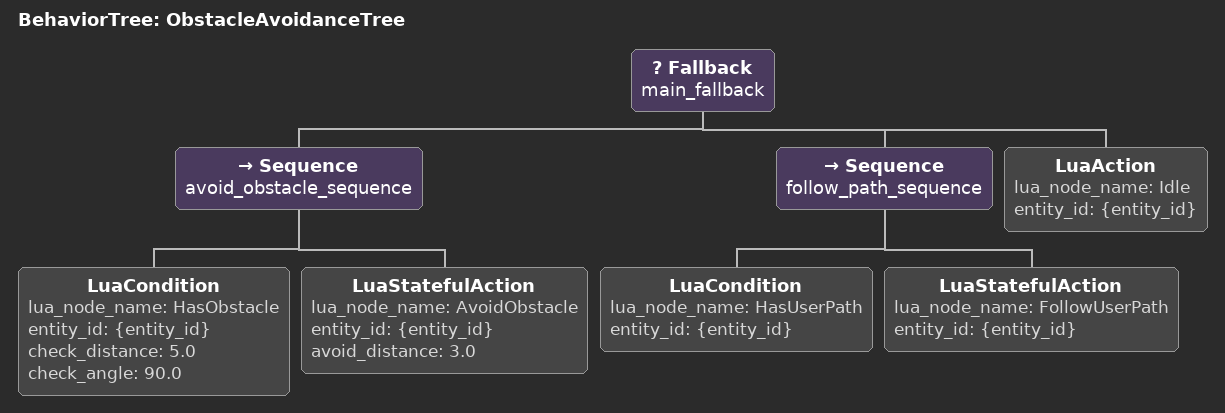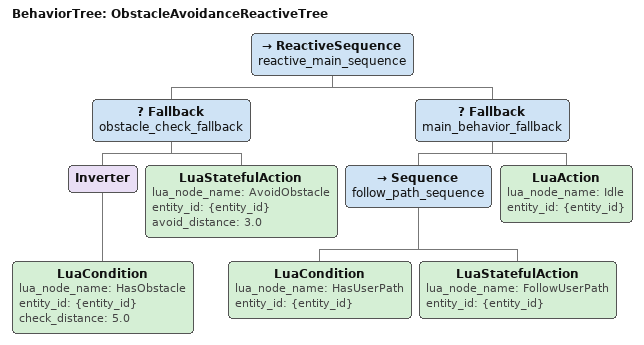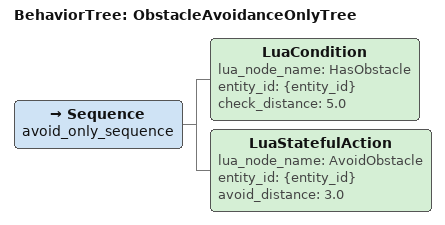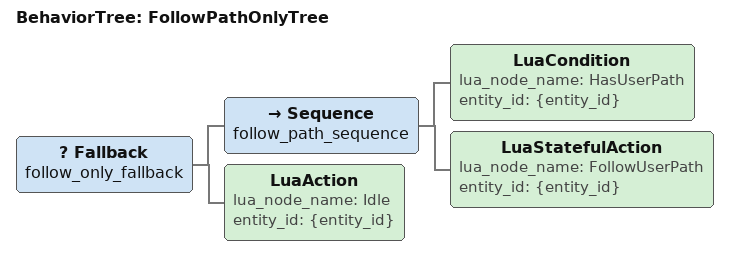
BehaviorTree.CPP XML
<?xml version="1.0"?>
<root main_tree_to_execute="ObstacleAvoidanceTree">

    <BehaviorTree ID="ObstacleAvoidanceTree">
        <Fallback name="main_fallback">

            <!-- Priority 1: Avoid obstacle if present -->
            <Sequence name="avoid_obstacle_sequence">
                <LuaCondition lua_node_name="HasObstacle"
                              entity_id="{entity_id}"
                              check_distance="5.0"
                              check_angle="90.0"/>
                <LuaStatefulAction lua_node_name="AvoidObstacle"
                                   entity_id="{entity_id}"
                                   avoid_distance="3.0"/>
            </Sequence>

            <!-- Priority 2: Follow user path if available -->
            <Sequence name="follow_path_sequence">
                <LuaCondition lua_node_name="HasUserPath"
                              entity_id="{entity_id}"/>
                <LuaStatefulAction lua_node_name="FollowUserPath"
                                   entity_id="{entity_id}"/>
            </Sequence>

            <!-- Priority 3: Idle when nothing to do -->
            <LuaAction lua_node_name="Idle"
                       entity_id="{entity_id}"/>

        </Fallback>
    </BehaviorTree>

    <!--
        Alternative tree with reactive sequence
        This version checks for obstacles on every tick during path following
    -->
    <BehaviorTree ID="ObstacleAvoidanceReactiveTree">
        <ReactiveSequence name="reactive_main_sequence">

            <!-- Always check for obstacles first (reactive) -->
            <Fallback name="obstacle_check_fallback">
                <Inverter>
                    <LuaCondition lua_node_name="HasObstacle"
                                  entity_id="{entity_id}"
                                  check_distance="5.0"/>
                </Inverter>
                <LuaStatefulAction lua_node_name="AvoidObstacle"
                                   entity_id="{entity_id}"
                                   avoid_distance="3.0"/>
            </Fallback>

            <!-- Then execute main behavior -->
            <Fallback name="main_behavior_fallback">
                <Sequence name="follow_path_sequence">
                    <LuaCondition lua_node_name="HasUserPath"
                                  entity_id="{entity_id}"/>
                    <LuaStatefulAction lua_node_name="FollowUserPath"
                                       entity_id="{entity_id}"/>
                </Sequence>
                <LuaAction lua_node_name="Idle"
                           entity_id="{entity_id}"/>
            </Fallback>

        </ReactiveSequence>
    </BehaviorTree>

    <!--
        Simple tree for testing obstacle avoidance only
    -->
    <BehaviorTree ID="ObstacleAvoidanceOnlyTree">
        <Sequence name="avoid_only_sequence">
            <LuaCondition lua_node_name="HasObstacle"
                          entity_id="{entity_id}"
                          check_distance="5.0"/>
            <LuaStatefulAction lua_node_name="AvoidObstacle"
                               entity_id="{entity_id}"
                               avoid_distance="3.0"/>
        </Sequence>
    </BehaviorTree>

    <!--
        Simple tree for testing path following only
    -->
    <BehaviorTree ID="FollowPathOnlyTree">
        <Fallback name="follow_only_fallback">
            <Sequence name="follow_path_sequence">
                <LuaCondition lua_node_name="HasUserPath"
                              entity_id="{entity_id}"/>
                <LuaStatefulAction lua_node_name="FollowUserPath"
                                   entity_id="{entity_id}"/>
            </Sequence>
            <LuaAction lua_node_name="Idle"
                       entity_id="{entity_id}"/>
        </Fallback>
    </BehaviorTree>

</root>
